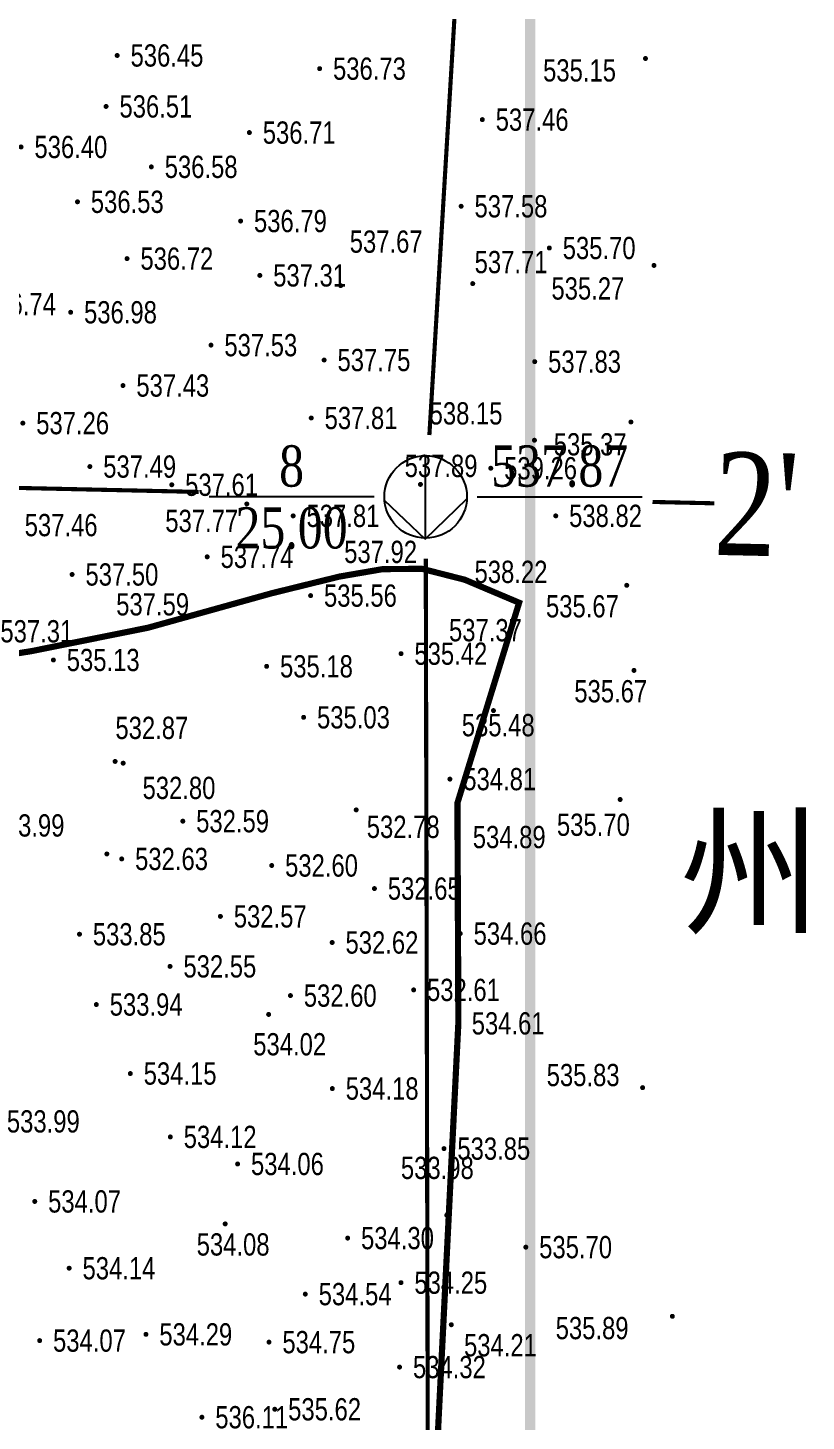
# Model space of a CAD drawing. Header units: millimetres. Extents: x 7408 to 22184, y -2085 to 5798.
# Drawn here: x 7721 to 7758.7, y -1908.1 to -1840.6 of the extents above; entities that cross this region are included whole.
import ezdxf
from ezdxf.enums import TextEntityAlignment as Align

# ---------------------------------------------------------------- set-up
doc = ezdxf.new("R2010")
doc.units = ezdxf.units.MM
doc.linetypes.add('DASHDOT', pattern=[1, 0.5, -0.25, 0, -0.25])
doc.linetypes.add('PMX', pattern=[13, 10, -1, 0, -1, 0, -1])
for name, color, linetype in [('GCD', 252, 'Continuous'), ('KTD', 7, 'Continuous'), ('ZKBH', 7, 'Continuous'), ('挖方区', 5, 'Continuous'), ('用地范围', 1, 'Continuous'), ('道路-中心线', 12, 'DASHDOT')]:
    doc.layers.add(name, color=color, linetype=linetype)
doc.styles.add('DZNUM', font='TIMES.TTF')
doc.styles.add('HZ', font='jzfz_ena.shx', dxfattribs={"width": 0.7, "bigfont": 'jzfz_cna.shx'})
doc.styles.get("Standard").update_dxf_attribs({"font": 'SimSun.ttf', "width": 0.8})
doc.linetypes.add('陡坎线1', pattern='A,0.15,["|",Standard,S=0.2,R=0,X=0,Y=0],0.15', length=0.3)

# ---------------------------------------------------------------- blocks, each defined once
blk = doc.blocks.new('tl_bgk')
for p, q in [((-0.02, 2), (-0.02, -2.046)), ((-0.02, -2.046), (-1.992, -0.174)), ((-0.02, -2.046), (1.998, -0.093))]:
    blk.add_line(p, q)
blk.add_circle((0, 0), 2)
blk = doc.blocks.new('GC200')
at = {"linetype": 'Continuous', "const_width": 0.2, "flags": 128}
blk.add_lwpolyline([(-0.1, 0, 1), (0.1, 0, 1)], format="xyb", close=True, dxfattribs=at)
blk = doc.blocks.new('122121')
at = {"layer": 'GCD', "color": 252, "linetype": 'Continuous', "lineweight": 5}
ref = blk.add_blockref('GC200', (7725.342, -1841.898, 268.226), dxfattribs=dict(at, xscale=0.6, yscale=0.6, zscale=0.6))
ref.add_attrib('height', '536.45', dxfattribs={"linetype": 'Continuous', "height": 1.08, "style": 'HZ', "width": 0.8}).set_placement((7725.991, -1841.898, 268.226), align=Align.MIDDLE_LEFT)
ref = blk.add_blockref('GC200', (7735.159, -1842.538, 268.363), dxfattribs=dict(at, xscale=0.6, yscale=0.6, zscale=0.6))
ref.add_attrib('height', '536.73', dxfattribs={"linetype": 'Continuous', "height": 1.08, "style": 'HZ', "width": 0.8}).set_placement((7735.807, -1842.538, 268.363), align=Align.MIDDLE_LEFT)
ref = blk.add_blockref('GC200', (7750.955, -1842.046, 267.574), dxfattribs=dict(at, xscale=0.6, yscale=0.6, zscale=0.6))
ref.add_attrib('height', '535.15', dxfattribs={"linetype": 'Continuous', "height": 1.08, "style": 'HZ', "width": 0.8}).set_placement((7745.993, -1842.622, 267.574), align=Align.MIDDLE_LEFT)
ref = blk.add_blockref('GC200', (7724.803, -1844.371, 268.255), dxfattribs=dict(at, xscale=0.6, yscale=0.6, zscale=0.6))
ref.add_attrib('height', '536.51', dxfattribs={"linetype": 'Continuous', "height": 1.08, "style": 'HZ', "width": 0.8}).set_placement((7725.452, -1844.371, 268.255), align=Align.MIDDLE_LEFT)
ref = blk.add_blockref('GC200', (7743.046, -1845.011, 268.728), dxfattribs=dict(at, xscale=0.6, yscale=0.6, zscale=0.6))
ref.add_attrib('height', '537.46', dxfattribs={"linetype": 'Continuous', "height": 1.08, "style": 'HZ', "width": 0.8}).set_placement((7743.694, -1845.011, 268.728), align=Align.MIDDLE_LEFT)
ref = blk.add_blockref('GC200', (7731.752, -1845.639, 268.356), dxfattribs=dict(at, xscale=0.6, yscale=0.6, zscale=0.6))
ref.add_attrib('height', '536.71', dxfattribs={"linetype": 'Continuous', "height": 1.08, "style": 'HZ', "width": 0.8}).set_placement((7732.401, -1845.639, 268.356), align=Align.MIDDLE_LEFT)
ref = blk.add_blockref('GC200', (7720.682, -1846.337, 268.202), dxfattribs=dict(at, xscale=0.6, yscale=0.6, zscale=0.6))
ref.add_attrib('height', '536.40', dxfattribs={"linetype": 'Continuous', "height": 1.08, "style": 'HZ', "width": 0.8}).set_placement((7721.33, -1846.337, 268.202), align=Align.MIDDLE_LEFT)
ref = blk.add_blockref('GC200', (7726.998, -1847.302, 268.291), dxfattribs=dict(at, xscale=0.6, yscale=0.6, zscale=0.6))
ref.add_attrib('height', '536.58', dxfattribs={"linetype": 'Continuous', "height": 1.08, "style": 'HZ', "width": 0.8}).set_placement((7727.646, -1847.302, 268.291), align=Align.MIDDLE_LEFT)
ref = blk.add_blockref('GC200', (7723.416, -1848.997, 268.267), dxfattribs=dict(at, xscale=0.6, yscale=0.6, zscale=0.6))
ref.add_attrib('height', '536.53', dxfattribs={"linetype": 'Continuous', "height": 1.08, "style": 'HZ', "width": 0.8}).set_placement((7724.064, -1848.997, 268.267), align=Align.MIDDLE_LEFT)
ref = blk.add_blockref('GC200', (7742.02, -1849.215, 268.79), dxfattribs=dict(at, xscale=0.6, yscale=0.6, zscale=0.6))
ref.add_attrib('height', '537.58', dxfattribs={"linetype": 'Continuous', "height": 1.08, "style": 'HZ', "width": 0.8}).set_placement((7742.668, -1849.215, 268.79), align=Align.MIDDLE_LEFT)
ref = blk.add_blockref('GC200', (7731.327, -1849.931, 268.393), dxfattribs=dict(at, xscale=0.6, yscale=0.6, zscale=0.6))
ref.add_attrib('height', '536.79', dxfattribs={"linetype": 'Continuous', "height": 1.08, "style": 'HZ', "width": 0.8}).set_placement((7731.975, -1849.931, 268.393), align=Align.MIDDLE_LEFT)
ref = blk.add_blockref('GC200', (7736.179, -1853.064, 268.837), dxfattribs=dict(at, xscale=0.6, yscale=0.6, zscale=0.6))
ref.add_attrib('height', '537.67', dxfattribs={"linetype": 'Continuous', "height": 1.08, "style": 'HZ', "width": 0.8}).set_placement((7736.618, -1850.929, 268.837), align=Align.MIDDLE_LEFT)
ref = blk.add_blockref('GC200', (7725.821, -1851.754, 268.36), dxfattribs=dict(at, xscale=0.6, yscale=0.6, zscale=0.6))
ref.add_attrib('height', '536.72', dxfattribs={"linetype": 'Continuous', "height": 1.08, "style": 'HZ', "width": 0.8}).set_placement((7726.469, -1851.754, 268.36), align=Align.MIDDLE_LEFT)
ref = blk.add_blockref('GC200', (7746.296, -1851.239, 267.849), dxfattribs=dict(at, xscale=0.6, yscale=0.6, zscale=0.6))
ref.add_attrib('height', '535.70', dxfattribs={"linetype": 'Continuous', "height": 1.08, "style": 'HZ', "width": 0.8}).set_placement((7746.944, -1851.239, 267.849), align=Align.MIDDLE_LEFT)
ref = blk.add_blockref('GC200', (7742.582, -1852.966, 268.857), dxfattribs=dict(at, xscale=0.6, yscale=0.6, zscale=0.6))
ref.add_attrib('height', '537.71', dxfattribs={"linetype": 'Continuous', "height": 1.08, "style": 'HZ', "width": 0.8}).set_placement((7742.673, -1851.921, 268.857), align=Align.MIDDLE_LEFT)
ref = blk.add_blockref('GC200', (7751.37, -1852.086, 267.633), dxfattribs=dict(at, xscale=0.6, yscale=0.6, zscale=0.6))
ref.add_attrib('height', '535.27', dxfattribs={"linetype": 'Continuous', "height": 1.08, "style": 'HZ', "width": 0.8}).set_placement((7746.397, -1853.201, 267.633), align=Align.MIDDLE_LEFT)
ref = blk.add_blockref('GC200', (7732.259, -1852.568, 268.656), dxfattribs=dict(at, xscale=0.6, yscale=0.6, zscale=0.6))
ref.add_attrib('height', '537.31', dxfattribs={"linetype": 'Continuous', "height": 1.08, "style": 'HZ', "width": 0.8}).set_placement((7732.907, -1852.568, 268.656), align=Align.MIDDLE_LEFT)
ref = blk.add_blockref('GC200', (7718.188, -1853.961, 268.368), dxfattribs=dict(at, xscale=0.6, yscale=0.6, zscale=0.6))
ref.add_attrib('height', '536.74', dxfattribs={"linetype": 'Continuous', "height": 1.08, "style": 'HZ', "width": 0.8}).set_placement((7718.836, -1853.961, 268.368), align=Align.MIDDLE_LEFT)
ref = blk.add_blockref('GC200', (7723.087, -1854.357, 268.491), dxfattribs=dict(at, xscale=0.6, yscale=0.6, zscale=0.6))
ref.add_attrib('height', '536.98', dxfattribs={"linetype": 'Continuous', "height": 1.08, "style": 'HZ', "width": 0.8}).set_placement((7723.735, -1854.357, 268.491), align=Align.MIDDLE_LEFT)
ref = blk.add_blockref('GC200', (7729.891, -1855.951, 268.764), dxfattribs=dict(at, xscale=0.6, yscale=0.6, zscale=0.6))
ref.add_attrib('height', '537.53', dxfattribs={"linetype": 'Continuous', "height": 1.08, "style": 'HZ', "width": 0.8}).set_placement((7730.539, -1855.951, 268.764), align=Align.MIDDLE_LEFT)
ref = blk.add_blockref('GC200', (7735.377, -1856.674, 268.875), dxfattribs=dict(at, xscale=0.6, yscale=0.6, zscale=0.6))
ref.add_attrib('height', '537.75', dxfattribs={"linetype": 'Continuous', "height": 1.08, "style": 'HZ', "width": 0.8}).set_placement((7736.025, -1856.674, 268.875), align=Align.MIDDLE_LEFT)
ref = blk.add_blockref('GC200', (7745.587, -1856.752, 268.913), dxfattribs=dict(at, xscale=0.6, yscale=0.6, zscale=0.6))
ref.add_attrib('height', '537.83', dxfattribs={"linetype": 'Continuous', "height": 1.08, "style": 'HZ', "width": 0.8}).set_placement((7746.236, -1856.752, 268.913), align=Align.MIDDLE_LEFT)
ref = blk.add_blockref('GC200', (7725.623, -1857.911, 268.714), dxfattribs=dict(at, xscale=0.6, yscale=0.6, zscale=0.6))
ref.add_attrib('height', '537.43', dxfattribs={"linetype": 'Continuous', "height": 1.08, "style": 'HZ', "width": 0.8}).set_placement((7726.271, -1857.911, 268.714), align=Align.MIDDLE_LEFT)
ref = blk.add_blockref('GC200', (7745.574, -1860.565, 269.075), dxfattribs=dict(at, xscale=0.6, yscale=0.6, zscale=0.6))
ref.add_attrib('height', '538.15', dxfattribs={"linetype": 'Continuous', "height": 1.08, "style": 'HZ', "width": 0.8}).set_placement((7740.491, -1859.261, 269.075), align=Align.MIDDLE_LEFT)
ref = blk.add_blockref('GC200', (7720.768, -1859.734, 268.629), dxfattribs=dict(at, xscale=0.6, yscale=0.6, zscale=0.6))
ref.add_attrib('height', '537.26', dxfattribs={"linetype": 'Continuous', "height": 1.08, "style": 'HZ', "width": 0.8}).set_placement((7721.416, -1859.734, 268.629), align=Align.MIDDLE_LEFT)
ref = blk.add_blockref('GC200', (7734.751, -1859.486, 268.905), dxfattribs=dict(at, xscale=0.6, yscale=0.6, zscale=0.6))
ref.add_attrib('height', '537.81', dxfattribs={"linetype": 'Continuous', "height": 1.08, "style": 'HZ', "width": 0.8}).set_placement((7735.399, -1859.486, 268.905), align=Align.MIDDLE_LEFT)
ref = blk.add_blockref('GC200', (7750.252, -1859.681, 267.683), dxfattribs=dict(at, xscale=0.6, yscale=0.6, zscale=0.6))
ref.add_attrib('height', '535.37', dxfattribs={"linetype": 'Continuous', "height": 1.08, "style": 'HZ', "width": 0.8}).set_placement((7746.51, -1860.762, 267.683), align=Align.MIDDLE_LEFT)
ref = blk.add_blockref('GC200', (7724.018, -1861.842, 268.747), dxfattribs=dict(at, xscale=0.6, yscale=0.6, zscale=0.6))
ref.add_attrib('height', '537.49', dxfattribs={"linetype": 'Continuous', "height": 1.08, "style": 'HZ', "width": 0.8}).set_placement((7724.666, -1861.842, 268.747), align=Align.MIDDLE_LEFT)
ref = blk.add_blockref('GC200', (7740.047, -1862.707, 268.944), dxfattribs=dict(at, xscale=0.6, yscale=0.6, zscale=0.6))
ref.add_attrib('height', '537.89', dxfattribs={"linetype": 'Continuous', "height": 1.08, "style": 'HZ', "width": 0.8}).set_placement((7739.279, -1861.81, 268.944), align=Align.MIDDLE_LEFT)
ref = blk.add_blockref('GC200', (7743.456, -1861.924, 269.628), dxfattribs=dict(at, xscale=0.6, yscale=0.6, zscale=0.6))
ref.add_attrib('height', '539.26', dxfattribs={"linetype": 'Continuous', "height": 1.08, "style": 'HZ', "width": 0.8}).set_placement((7744.104, -1861.924, 269.628), align=Align.MIDDLE_LEFT)
ref = blk.add_blockref('GC200', (7727.989, -1862.724, 268.805), dxfattribs=dict(at, xscale=0.6, yscale=0.6, zscale=0.6))
ref.add_attrib('height', '537.61', dxfattribs={"linetype": 'Continuous', "height": 1.08, "style": 'HZ', "width": 0.8}).set_placement((7728.637, -1862.724, 268.805), align=Align.MIDDLE_LEFT)
ref = blk.add_blockref('GC200', (7720.209, -1864.681, 268.731), dxfattribs=dict(at, xscale=0.6, yscale=0.6, zscale=0.6))
ref.add_attrib('height', '537.46', dxfattribs={"linetype": 'Continuous', "height": 1.08, "style": 'HZ', "width": 0.8}).set_placement((7720.857, -1864.681, 268.731), align=Align.MIDDLE_LEFT)
ref = blk.add_blockref('GC200', (7731.628, -1863.656, 268.884), dxfattribs=dict(at, xscale=0.6, yscale=0.6, zscale=0.6))
ref.add_attrib('height', '537.77', dxfattribs={"linetype": 'Continuous', "height": 1.08, "style": 'HZ', "width": 0.8}).set_placement((7727.675, -1864.478, 268.884), align=Align.MIDDLE_LEFT)
ref = blk.add_blockref('GC200', (7733.874, -1864.235, 268.907), dxfattribs=dict(at, xscale=0.6, yscale=0.6, zscale=0.6))
ref.add_attrib('height', '537.81', dxfattribs={"linetype": 'Continuous', "height": 1.08, "style": 'HZ', "width": 0.8}).set_placement((7734.523, -1864.235, 268.907), align=Align.MIDDLE_LEFT)
ref = blk.add_blockref('GC200', (7746.606, -1864.233, 269.411), dxfattribs=dict(at, xscale=0.6, yscale=0.6, zscale=0.6))
ref.add_attrib('height', '538.82', dxfattribs={"linetype": 'Continuous', "height": 1.08, "style": 'HZ', "width": 0.8}).set_placement((7747.254, -1864.233, 269.411), align=Align.MIDDLE_LEFT)
ref = blk.add_blockref('GC200', (7738.212, -1866.818, 268.957), dxfattribs=dict(at, xscale=0.6, yscale=0.6, zscale=0.6))
ref.add_attrib('height', '537.92', dxfattribs={"linetype": 'Continuous', "height": 1.08, "style": 'HZ', "width": 0.8}).set_placement((7736.348, -1865.981, 268.957), align=Align.MIDDLE_LEFT)
ref = blk.add_blockref('GC200', (7729.708, -1866.22, 268.87), dxfattribs=dict(at, xscale=0.6, yscale=0.6, zscale=0.6))
ref.add_attrib('height', '537.74', dxfattribs={"linetype": 'Continuous', "height": 1.08, "style": 'HZ', "width": 0.8}).set_placement((7730.356, -1866.22, 268.87), align=Align.MIDDLE_LEFT)
ref = blk.add_blockref('GC200', (7723.156, -1867.076, 268.752), dxfattribs=dict(at, xscale=0.6, yscale=0.6, zscale=0.6))
ref.add_attrib('height', '537.50', dxfattribs={"linetype": 'Continuous', "height": 1.08, "style": 'HZ', "width": 0.8}).set_placement((7723.804, -1867.076, 268.752), align=Align.MIDDLE_LEFT)
ref = blk.add_blockref('GC200', (7742.194, -1867.331, 269.108), dxfattribs=dict(at, xscale=0.6, yscale=0.6, zscale=0.6))
ref.add_attrib('height', '538.22', dxfattribs={"linetype": 'Continuous', "height": 1.08, "style": 'HZ', "width": 0.8}).set_placement((7742.67, -1866.95, 269.108), align=Align.MIDDLE_LEFT)
ref = blk.add_blockref('GC200', (7750.049, -1867.602, 267.835), dxfattribs=dict(at, xscale=0.6, yscale=0.6, zscale=0.6))
ref.add_attrib('height', '535.67', dxfattribs={"linetype": 'Continuous', "height": 1.08, "style": 'HZ', "width": 0.8}).set_placement((7746.133, -1868.62, 267.835), align=Align.MIDDLE_LEFT)
ref = blk.add_blockref('GC200', (7726.831, -1869.662, 268.796), dxfattribs=dict(at, xscale=0.6, yscale=0.6, zscale=0.6))
ref.add_attrib('height', '537.59', dxfattribs={"linetype": 'Continuous', "height": 1.08, "style": 'HZ', "width": 0.8}).set_placement((7725.295, -1868.524, 268.796), align=Align.MIDDLE_LEFT)
ref = blk.add_blockref('GC200', (7734.721, -1868.102, 267.778), dxfattribs=dict(at, xscale=0.6, yscale=0.6, zscale=0.6))
ref.add_attrib('height', '535.56', dxfattribs={"linetype": 'Continuous', "height": 1.08, "style": 'HZ', "width": 0.8}).set_placement((7735.369, -1868.102, 267.778), align=Align.MIDDLE_LEFT)
ref = blk.add_blockref('GC200', (7744.832, -1868.446, 268.687), dxfattribs=dict(at, xscale=0.6, yscale=0.6, zscale=0.6))
ref.add_attrib('height', '537.37', dxfattribs={"linetype": 'Continuous', "height": 1.08, "style": 'HZ', "width": 0.8}).set_placement((7741.43, -1869.78, 268.687), align=Align.MIDDLE_LEFT)
ref = blk.add_blockref('GC200', (7721.199, -1870.793, 268.656), dxfattribs=dict(at, xscale=0.6, yscale=0.6, zscale=0.6))
ref.add_attrib('height', '537.31', dxfattribs={"linetype": 'Continuous', "height": 1.08, "style": 'HZ', "width": 0.8}).set_placement((7719.679, -1869.832, 268.656), align=Align.MIDDLE_LEFT)
ref = blk.add_blockref('GC200', (7722.249, -1871.225, 267.564), dxfattribs=dict(at, xscale=0.6, yscale=0.6, zscale=0.6))
ref.add_attrib('height', '535.13', dxfattribs={"linetype": 'Continuous', "height": 1.08, "style": 'HZ', "width": 0.8}).set_placement((7722.897, -1871.225, 267.564), align=Align.MIDDLE_LEFT)
ref = blk.add_blockref('GC200', (7739.105, -1870.918, 267.711), dxfattribs=dict(at, xscale=0.6, yscale=0.6, zscale=0.6))
ref.add_attrib('height', '535.42', dxfattribs={"linetype": 'Continuous', "height": 1.08, "style": 'HZ', "width": 0.8}).set_placement((7739.753, -1870.918, 267.711), align=Align.MIDDLE_LEFT)
ref = blk.add_blockref('GC200', (7732.589, -1871.533, 267.591), dxfattribs=dict(at, xscale=0.6, yscale=0.6, zscale=0.6))
ref.add_attrib('height', '535.18', dxfattribs={"linetype": 'Continuous', "height": 1.08, "style": 'HZ', "width": 0.8}).set_placement((7733.237, -1871.533, 267.591), align=Align.MIDDLE_LEFT)
ref = blk.add_blockref('GC200', (7750.399, -1871.732, 267.836), dxfattribs=dict(at, xscale=0.6, yscale=0.6, zscale=0.6))
ref.add_attrib('height', '535.67', dxfattribs={"linetype": 'Continuous', "height": 1.08, "style": 'HZ', "width": 0.8}).set_placement((7747.506, -1872.741, 267.836), align=Align.MIDDLE_LEFT)
ref = blk.add_blockref('GC200', (7734.383, -1874.007, 267.514), dxfattribs=dict(at, xscale=0.6, yscale=0.6, zscale=0.6))
ref.add_attrib('height', '535.03', dxfattribs={"linetype": 'Continuous', "height": 1.08, "style": 'HZ', "width": 0.8}).set_placement((7735.031, -1874.007, 267.514), align=Align.MIDDLE_LEFT)
ref = blk.add_blockref('GC200', (7743.587, -1873.68, 267.74), dxfattribs=dict(at, xscale=0.6, yscale=0.6, zscale=0.6))
ref.add_attrib('height', '535.48', dxfattribs={"linetype": 'Continuous', "height": 1.08, "style": 'HZ', "width": 0.8}).set_placement((7742.051, -1874.387, 267.74), align=Align.MIDDLE_LEFT)
ref = blk.add_blockref('GC200', (7725.242, -1876.146, 266.433), dxfattribs=dict(at, xscale=0.6, yscale=0.6, zscale=0.6))
ref.add_attrib('height', '532.87', dxfattribs={"linetype": 'Continuous', "height": 1.08, "style": 'HZ', "width": 0.8}).set_placement((7725.256, -1874.519, 266.433), align=Align.MIDDLE_LEFT)
ref = blk.add_blockref('GC200', (7725.634, -1876.233, 266.401), dxfattribs=dict(at, xscale=0.6, yscale=0.6, zscale=0.6))
ref.add_attrib('height', '532.80', dxfattribs={"linetype": 'Continuous', "height": 1.08, "style": 'HZ', "width": 0.8}).set_placement((7726.572, -1877.43, 266.401), align=Align.MIDDLE_LEFT)
ref = blk.add_blockref('GC200', (7741.475, -1877.004, 267.404), dxfattribs=dict(at, xscale=0.6, yscale=0.6, zscale=0.6))
ref.add_attrib('height', '534.81', dxfattribs={"linetype": 'Continuous', "height": 1.08, "style": 'HZ', "width": 0.8}).set_placement((7742.124, -1877.004, 267.404), align=Align.MIDDLE_LEFT)
ref = blk.add_blockref('GC200', (7741.841, -1878.161, 267.446), dxfattribs=dict(at, xscale=0.6, yscale=0.6, zscale=0.6))
ref.add_attrib('height', '534.89', dxfattribs={"linetype": 'Continuous', "height": 1.08, "style": 'HZ', "width": 0.8}).set_placement((7742.584, -1879.815, 267.446), align=Align.MIDDLE_LEFT)
ref = blk.add_blockref('GC200', (7749.727, -1877.993, 267.851), dxfattribs=dict(at, xscale=0.6, yscale=0.6, zscale=0.6))
ref.add_attrib('height', '535.70', dxfattribs={"linetype": 'Continuous', "height": 1.08, "style": 'HZ', "width": 0.8}).set_placement((7746.664, -1879.217, 267.851), align=Align.MIDDLE_LEFT)
ref = blk.add_blockref('GC200', (7724.841, -1880.635, 266.995), dxfattribs=dict(at, xscale=0.6, yscale=0.6, zscale=0.6))
ref.add_attrib('height', '533.99', dxfattribs={"linetype": 'Continuous', "height": 1.08, "style": 'HZ', "width": 0.8}).set_placement((7719.252, -1879.251, 266.995), align=Align.MIDDLE_LEFT)
ref = blk.add_blockref('GC200', (7728.523, -1879.045, 266.296), dxfattribs=dict(at, xscale=0.6, yscale=0.6, zscale=0.6))
ref.add_attrib('height', '532.59', dxfattribs={"linetype": 'Continuous', "height": 1.08, "style": 'HZ', "width": 0.8}).set_placement((7729.171, -1879.045, 266.296), align=Align.MIDDLE_LEFT)
ref = blk.add_blockref('GC200', (7736.931, -1878.498, 266.389), dxfattribs=dict(at, xscale=0.6, yscale=0.6, zscale=0.6))
ref.add_attrib('height', '532.78', dxfattribs={"linetype": 'Continuous', "height": 1.08, "style": 'HZ', "width": 0.8}).set_placement((7737.443, -1879.32, 266.389), align=Align.MIDDLE_LEFT)
ref = blk.add_blockref('GC200', (7725.562, -1880.876, 266.312), dxfattribs=dict(at, xscale=0.6, yscale=0.6, zscale=0.6))
ref.add_attrib('height', '532.63', dxfattribs={"linetype": 'Continuous', "height": 1.08, "style": 'HZ', "width": 0.8}).set_placement((7726.21, -1880.876, 266.312), align=Align.MIDDLE_LEFT)
ref = blk.add_blockref('GC200', (7732.834, -1881.195, 266.298), dxfattribs=dict(at, xscale=0.6, yscale=0.6, zscale=0.6))
ref.add_attrib('height', '532.60', dxfattribs={"linetype": 'Continuous', "height": 1.08, "style": 'HZ', "width": 0.8}).set_placement((7733.482, -1881.195, 266.298), align=Align.MIDDLE_LEFT)
ref = blk.add_blockref('GC200', (7737.815, -1882.315, 266.323), dxfattribs=dict(at, xscale=0.6, yscale=0.6, zscale=0.6))
ref.add_attrib('height', '532.65', dxfattribs={"linetype": 'Continuous', "height": 1.08, "style": 'HZ', "width": 0.8}).set_placement((7738.464, -1882.315, 266.323), align=Align.MIDDLE_LEFT)
ref = blk.add_blockref('GC200', (7730.347, -1883.664, 266.286), dxfattribs=dict(at, xscale=0.6, yscale=0.6, zscale=0.6))
ref.add_attrib('height', '532.57', dxfattribs={"linetype": 'Continuous', "height": 1.08, "style": 'HZ', "width": 0.8}).set_placement((7730.996, -1883.664, 266.286), align=Align.MIDDLE_LEFT)
ref = blk.add_blockref('GC200', (7723.514, -1884.53, 266.925), dxfattribs=dict(at, xscale=0.6, yscale=0.6, zscale=0.6))
ref.add_attrib('height', '533.85', dxfattribs={"linetype": 'Continuous', "height": 1.08, "style": 'HZ', "width": 0.8}).set_placement((7724.162, -1884.53, 266.925), align=Align.MIDDLE_LEFT)
ref = blk.add_blockref('GC200', (7735.764, -1884.93, 266.312), dxfattribs=dict(at, xscale=0.6, yscale=0.6, zscale=0.6))
ref.add_attrib('height', '532.62', dxfattribs={"linetype": 'Continuous', "height": 1.08, "style": 'HZ', "width": 0.8}).set_placement((7736.412, -1884.93, 266.312), align=Align.MIDDLE_LEFT)
ref = blk.add_blockref('GC200', (7741.975, -1884.499, 267.327), dxfattribs=dict(at, xscale=0.6, yscale=0.6, zscale=0.6))
ref.add_attrib('height', '534.66', dxfattribs={"linetype": 'Continuous', "height": 1.08, "style": 'HZ', "width": 0.8}).set_placement((7742.624, -1884.499, 267.327), align=Align.MIDDLE_LEFT)
ref = blk.add_blockref('GC200', (7727.905, -1886.089, 266.275), dxfattribs=dict(at, xscale=0.6, yscale=0.6, zscale=0.6))
ref.add_attrib('height', '532.55', dxfattribs={"linetype": 'Continuous', "height": 1.08, "style": 'HZ', "width": 0.8}).set_placement((7728.553, -1886.089, 266.275), align=Align.MIDDLE_LEFT)
ref = blk.add_blockref('GC200', (7733.743, -1887.506, 266.301), dxfattribs=dict(at, xscale=0.6, yscale=0.6, zscale=0.6))
ref.add_attrib('height', '532.60', dxfattribs={"linetype": 'Continuous', "height": 1.08, "style": 'HZ', "width": 0.8}).set_placement((7734.391, -1887.506, 266.301), align=Align.MIDDLE_LEFT)
ref = blk.add_blockref('GC200', (7739.716, -1887.23, 266.304), dxfattribs=dict(at, xscale=0.6, yscale=0.6, zscale=0.6))
ref.add_attrib('height', '532.61', dxfattribs={"linetype": 'Continuous', "height": 1.08, "style": 'HZ', "width": 0.8}).set_placement((7740.364, -1887.23, 266.304), align=Align.MIDDLE_LEFT)
ref = blk.add_blockref('GC200', (7724.331, -1887.939, 266.969), dxfattribs=dict(at, xscale=0.6, yscale=0.6, zscale=0.6))
ref.add_attrib('height', '533.94', dxfattribs={"linetype": 'Continuous', "height": 1.08, "style": 'HZ', "width": 0.8}).set_placement((7724.979, -1887.939, 266.969), align=Align.MIDDLE_LEFT)
ref = blk.add_blockref('GC200', (7732.685, -1888.42, 267.012), dxfattribs=dict(at, xscale=0.6, yscale=0.6, zscale=0.6))
ref.add_attrib('height', '534.02', dxfattribs={"linetype": 'Continuous', "height": 1.08, "style": 'HZ', "width": 0.8}).set_placement((7731.939, -1889.867, 267.012), align=Align.MIDDLE_LEFT)
ref = blk.add_blockref('GC200', (7741.884, -1888.853, 267.303), dxfattribs=dict(at, xscale=0.6, yscale=0.6, zscale=0.6))
ref.add_attrib('height', '534.61', dxfattribs={"linetype": 'Continuous', "height": 1.08, "style": 'HZ', "width": 0.8}).set_placement((7742.532, -1888.853, 267.303), align=Align.MIDDLE_LEFT)
ref = blk.add_blockref('GC200', (7725.979, -1891.287, 267.077), dxfattribs=dict(at, xscale=0.6, yscale=0.6, zscale=0.6))
ref.add_attrib('height', '534.15', dxfattribs={"linetype": 'Continuous', "height": 1.08, "style": 'HZ', "width": 0.8}).set_placement((7726.627, -1891.287, 267.077), align=Align.MIDDLE_LEFT)
ref = blk.add_blockref('GC200', (7750.818, -1891.971, 267.913), dxfattribs=dict(at, xscale=0.6, yscale=0.6, zscale=0.6))
ref.add_attrib('height', '535.83', dxfattribs={"linetype": 'Continuous', "height": 1.08, "style": 'HZ', "width": 0.8}).set_placement((7746.167, -1891.36, 267.913), align=Align.MIDDLE_LEFT)
ref = blk.add_blockref('GC200', (7735.774, -1892.015, 267.091), dxfattribs=dict(at, xscale=0.6, yscale=0.6, zscale=0.6))
ref.add_attrib('height', '534.18', dxfattribs={"linetype": 'Continuous', "height": 1.08, "style": 'HZ', "width": 0.8}).set_placement((7736.422, -1892.015, 267.091), align=Align.MIDDLE_LEFT)
ref = blk.add_blockref('GC200', (7719.346, -1893.609, 266.993), dxfattribs=dict(at, xscale=0.6, yscale=0.6, zscale=0.6))
ref.add_attrib('height', '533.99', dxfattribs={"linetype": 'Continuous', "height": 1.08, "style": 'HZ', "width": 0.8}).set_placement((7719.994, -1893.609, 266.993), align=Align.MIDDLE_LEFT)
ref = blk.add_blockref('GC200', (7727.918, -1894.362, 267.061), dxfattribs=dict(at, xscale=0.6, yscale=0.6, zscale=0.6))
ref.add_attrib('height', '534.12', dxfattribs={"linetype": 'Continuous', "height": 1.08, "style": 'HZ', "width": 0.8}).set_placement((7728.566, -1894.362, 267.061), align=Align.MIDDLE_LEFT)
ref = blk.add_blockref('GC200', (7741.188, -1894.93, 266.923), dxfattribs=dict(at, xscale=0.6, yscale=0.6, zscale=0.6))
ref.add_attrib('height', '533.85', dxfattribs={"linetype": 'Continuous', "height": 1.08, "style": 'HZ', "width": 0.8}).set_placement((7741.836, -1894.93, 266.923), align=Align.MIDDLE_LEFT)
ref = blk.add_blockref('GC200', (7731.181, -1895.674, 267.032), dxfattribs=dict(at, xscale=0.6, yscale=0.6, zscale=0.6))
ref.add_attrib('height', '534.06', dxfattribs={"linetype": 'Continuous', "height": 1.08, "style": 'HZ', "width": 0.8}).set_placement((7731.83, -1895.674, 267.032), align=Align.MIDDLE_LEFT)
ref = blk.add_blockref('GC200', (7741.322, -1898.161, 266.992), dxfattribs=dict(at, xscale=0.6, yscale=0.6, zscale=0.6))
ref.add_attrib('height', '533.98', dxfattribs={"linetype": 'Continuous', "height": 1.08, "style": 'HZ', "width": 0.8}).set_placement((7739.098, -1895.864, 266.992), align=Align.MIDDLE_LEFT)
ref = blk.add_blockref('GC200', (7721.345, -1897.492, 267.034), dxfattribs=dict(at, xscale=0.6, yscale=0.6, zscale=0.6))
ref.add_attrib('height', '534.07', dxfattribs={"linetype": 'Continuous', "height": 1.08, "style": 'HZ', "width": 0.8}).set_placement((7721.993, -1897.492, 267.034), align=Align.MIDDLE_LEFT)
ref = blk.add_blockref('GC200', (7730.579, -1898.582, 267.04), dxfattribs=dict(at, xscale=0.6, yscale=0.6, zscale=0.6))
ref.add_attrib('height', '534.08', dxfattribs={"linetype": 'Continuous', "height": 1.08, "style": 'HZ', "width": 0.8}).set_placement((7729.197, -1899.578, 267.04), align=Align.MIDDLE_LEFT)
ref = blk.add_blockref('GC200', (7736.518, -1899.27, 267.149), dxfattribs=dict(at, xscale=0.6, yscale=0.6, zscale=0.6))
ref.add_attrib('height', '534.30', dxfattribs={"linetype": 'Continuous', "height": 1.08, "style": 'HZ', "width": 0.8}).set_placement((7737.166, -1899.27, 267.149), align=Align.MIDDLE_LEFT)
ref = blk.add_blockref('GC200', (7745.154, -1899.709, 267.851), dxfattribs=dict(at, xscale=0.6, yscale=0.6, zscale=0.6))
ref.add_attrib('height', '535.70', dxfattribs={"linetype": 'Continuous', "height": 1.08, "style": 'HZ', "width": 0.8}).set_placement((7745.803, -1899.709, 267.851), align=Align.MIDDLE_LEFT)
ref = blk.add_blockref('GC200', (7723.013, -1900.732, 267.068), dxfattribs=dict(at, xscale=0.6, yscale=0.6, zscale=0.6))
ref.add_attrib('height', '534.14', dxfattribs={"linetype": 'Continuous', "height": 1.08, "style": 'HZ', "width": 0.8}).set_placement((7723.661, -1900.732, 267.068), align=Align.MIDDLE_LEFT)
ref = blk.add_blockref('GC200', (7739.103, -1901.432, 267.127), dxfattribs=dict(at, xscale=0.6, yscale=0.6, zscale=0.6))
ref.add_attrib('height', '534.25', dxfattribs={"linetype": 'Continuous', "height": 1.08, "style": 'HZ', "width": 0.8}).set_placement((7739.751, -1901.432, 267.127), align=Align.MIDDLE_LEFT)
ref = blk.add_blockref('GC200', (7734.463, -1901.988, 267.269), dxfattribs=dict(at, xscale=0.6, yscale=0.6, zscale=0.6))
ref.add_attrib('height', '534.54', dxfattribs={"linetype": 'Continuous', "height": 1.08, "style": 'HZ', "width": 0.8}).set_placement((7735.111, -1901.988, 267.269), align=Align.MIDDLE_LEFT)
ref = blk.add_blockref('GC200', (7752.26, -1903.065, 267.944), dxfattribs=dict(at, xscale=0.6, yscale=0.6, zscale=0.6))
ref.add_attrib('height', '535.89', dxfattribs={"linetype": 'Continuous', "height": 1.08, "style": 'HZ', "width": 0.8}).set_placement((7746.603, -1903.636, 267.944), align=Align.MIDDLE_LEFT)
ref = blk.add_blockref('GC200', (7721.583, -1904.243, 267.036), dxfattribs=dict(at, xscale=0.6, yscale=0.6, zscale=0.6))
ref.add_attrib('height', '534.07', dxfattribs={"linetype": 'Continuous', "height": 1.08, "style": 'HZ', "width": 0.8}).set_placement((7722.232, -1904.243, 267.036), align=Align.MIDDLE_LEFT)
ref = blk.add_blockref('GC200', (7726.738, -1903.94, 267.144), dxfattribs=dict(at, xscale=0.6, yscale=0.6, zscale=0.6))
ref.add_attrib('height', '534.29', dxfattribs={"linetype": 'Continuous', "height": 1.08, "style": 'HZ', "width": 0.8}).set_placement((7727.386, -1903.94, 267.144), align=Align.MIDDLE_LEFT)
ref = blk.add_blockref('GC200', (7732.703, -1904.318, 267.373), dxfattribs=dict(at, xscale=0.6, yscale=0.6, zscale=0.6))
ref.add_attrib('height', '534.75', dxfattribs={"linetype": 'Continuous', "height": 1.08, "style": 'HZ', "width": 0.8}).set_placement((7733.352, -1904.318, 267.373), align=Align.MIDDLE_LEFT)
ref = blk.add_blockref('GC200', (7741.542, -1903.474, 267.105), dxfattribs=dict(at, xscale=0.6, yscale=0.6, zscale=0.6))
ref.add_attrib('height', '534.21', dxfattribs={"linetype": 'Continuous', "height": 1.08, "style": 'HZ', "width": 0.8}).set_placement((7742.16, -1904.466, 267.105), align=Align.MIDDLE_LEFT)
ref = blk.add_blockref('GC200', (7739.034, -1905.528, 267.158), dxfattribs=dict(at, xscale=0.6, yscale=0.6, zscale=0.6))
ref.add_attrib('height', '534.32', dxfattribs={"linetype": 'Continuous', "height": 1.08, "style": 'HZ', "width": 0.8}).set_placement((7739.683, -1905.528, 267.158), align=Align.MIDDLE_LEFT)
ref = blk.add_blockref('GC200', (7732.984, -1907.574, 267.81), dxfattribs=dict(at, xscale=0.6, yscale=0.6, zscale=0.6))
ref.add_attrib('height', '535.62', dxfattribs={"linetype": 'Continuous', "height": 1.08, "style": 'HZ', "width": 0.8}).set_placement((7733.632, -1907.574, 267.81), align=Align.MIDDLE_LEFT)
ref = blk.add_blockref('GC200', (7729.451, -1907.96, 268.054), dxfattribs=dict(at, xscale=0.6, yscale=0.6, zscale=0.6))
ref.add_attrib('height', '536.11', dxfattribs={"linetype": 'Continuous', "height": 1.08, "style": 'HZ', "width": 0.8}).set_placement((7730.099, -1907.96, 268.054), align=Align.MIDDLE_LEFT)

msp = doc.modelspace()

# ---------------------------------------------------------------- linework, layer by layer
at = {"layer": 'KTD'}
for p, q in [((7737.798, -1863.315), (7729.798, -1863.315)), ((7742.798, -1863.315), (7750.798, -1863.315))]:
    msp.add_line(p, q, dxfattribs=at)
at = {"layer": 'KTD', "linetype": 'PMX', "ltscale": 0.025, "const_width": 0.2}
for points in [[(7740.479, -1860.315), (7743.058, -1817.387)], [(7701.74, -1862.462), (7729.298, -1863.072)], [(7751.298, -1863.558), (7754.298, -1863.625)], [(7740.408, -1912.21), (7740.305, -1866.315)]]:
    msp.add_lwpolyline(points, dxfattribs=at)
at = {"layer": '挖方区', "color": 150, "linetype": '陡坎线1', "ltscale": 5, "const_width": 0.3, "elevation": 1.646}
msp.add_lwpolyline([(7740.495, -1916.71), (7741.884, -1888.853), (7741.84, -1878.161), (7744.831, -1868.446), (7742.193, -1867.331), (7740.118, -1866.802), (7738.212, -1866.818), (7736.121, -1867.178), (7732.838, -1867.987), (7726.831, -1869.662), (7721.199, -1870.793), (7716.254, -1871.583)], dxfattribs=at)
at = {"layer": '用地范围', "const_width": 0.5}
msp.add_lwpolyline([(7532.471, -2004.632), (7546.573, -2009.737), (7560.969, -2013.943), (7575.601, -2017.231), (7590.412, -2019.589), (7605.343, -2021.008), (7620.333, -2021.482), (7745.362, -2021.482), (7745.362, -1809.247)], dxfattribs=at)

# ---------------------------------------------------------------- block references
at = {"layer": 'KTD'}
msp.add_blockref('tl_bgk', (7740.298, -1863.315), dxfattribs=at)
at = {"layer": '道路-中心线', "linetype": 'Continuous'}
msp.add_blockref('122121', (0, 0), dxfattribs=at)

# ---------------------------------------------------------------- texts
at = {"layer": 'KTD', "style": 'DZNUM', "width": 0.8}
for s, p in [('8', (7733.798, -1861.815)), ('537.87', (7746.798, -1861.815)), ('25.00', (7733.798, -1864.815))]:
    msp.add_text(s, height=2, dxfattribs=at).set_placement(p, align=Align.MIDDLE_CENTER)
msp.add_text("2'", height=5, rotation=358.73258, dxfattribs=at).set_placement((7754.298, -1863.625), align=Align.MIDDLE_LEFT)
at = {"layer": 'ZKBH', "style": 'DZNUM'}
msp.add_text('州', height=5, dxfattribs=at).set_placement((7756.052, -1881.459), align=Align.MIDDLE)

doc.saveas('drawing.dxf')
